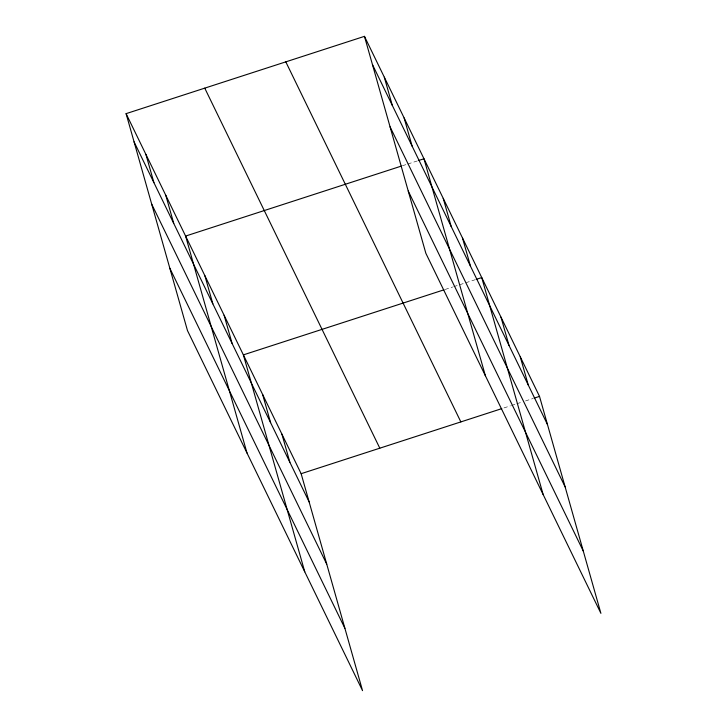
<?xml version="1.0" encoding="UTF-8"?>
<svg xmlns="http://www.w3.org/2000/svg" width="727" height="727" viewBox="0 0 727 727"><rect width="100%" height="100%" fill="white"/><g stroke="black" fill="none" stroke-linecap="round" stroke-linejoin="round"><path stroke-width="0.55" stroke-dasharray="3.63 2.73" d="M402.431 165.756L406.738 164.357M407.82 164.011L417.516 160.867M445.115 289.464L452.657 287.02M453.73 286.665L475.285 279.677M503.956 407.929L510.427 405.83M511.499 405.484L515.807 404.085M516.888 403.73L521.195 402.34M525.512 400.94L533.055 398.496"/><path stroke-width="1.09" d="M126.089 113.648L301.142 473.695L362.537 690.65L187.484 330.603L126.089 113.648L364.463 36.35L539.516 396.397L600.911 613.352L425.858 253.305L364.463 36.35M401.349 166.101L185.612 236.066L246.998 453.021M418.588 160.513L423.977 158.768L485.372 375.723M444.033 289.809L243.381 354.876L304.767 571.831M476.358 279.332L481.747 277.578L543.142 494.533M301.142 473.695L501.803 408.629M534.127 398.142L539.516 396.397M372.442 64.539L547.495 424.586M390.063 126.834L565.124 486.881M408.229 191.01L583.281 551.057M285.802 61.859L460.854 421.905M204.75 88.14L379.812 448.186M134.068 141.838L309.12 501.884M151.698 204.133L326.75 564.179M169.854 268.308L344.907 628.355M520.259 356.793L528.238 384.983M501.003 317.19L508.982 345.37M462.49 237.974L470.469 266.164M443.234 198.371L451.213 226.56M404.139 117.965L412.118 146.145M384.301 77.153L392.28 105.342M281.894 434.092L289.864 462.281M262.638 394.488L270.608 422.669M224.125 315.273L232.095 343.462M204.869 275.669L212.838 303.859M165.774 195.263L173.744 223.443M145.927 154.451L153.906 182.641"/></g></svg>
